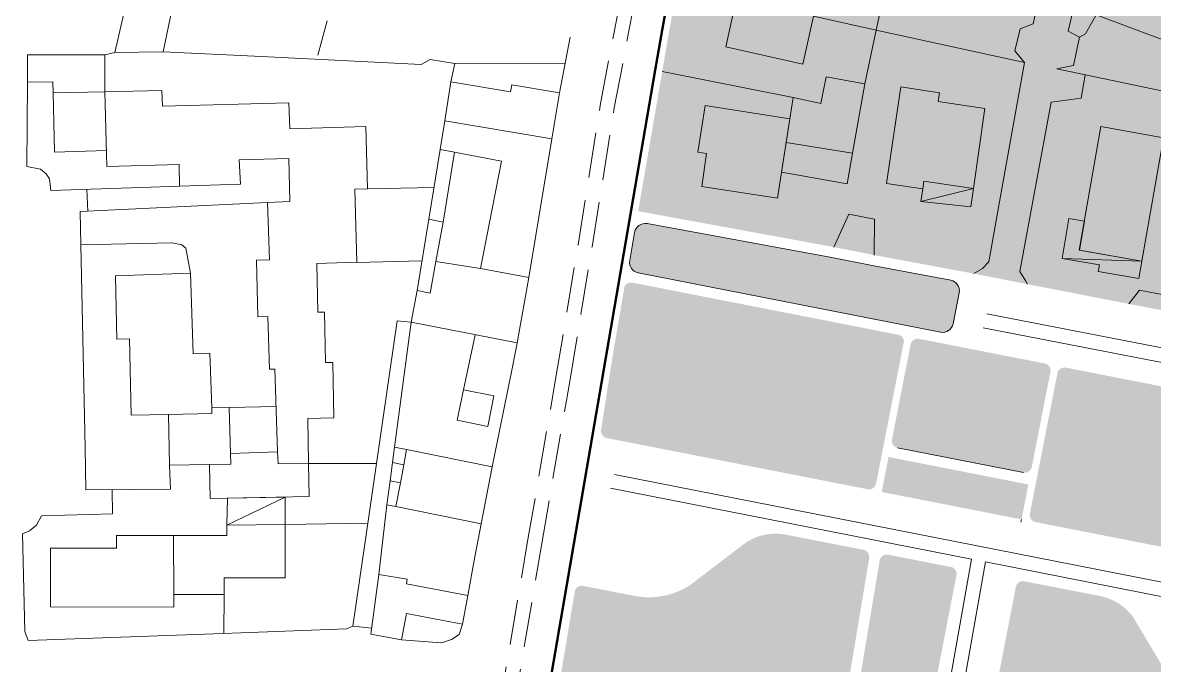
# Model space of a CAD drawing. Header units: millimetres. Extents: x 4297 to 8427, y -1478 to 1634.
# Drawn here: x 7010.9 to 7169.8, y 757.9 to 848.1 of the extents above; entities that cross this region are included whole.
import ezdxf

# ---------------------------------------------------------------- set-up
doc = ezdxf.new("R2010")
doc.units = ezdxf.units.MM
doc.header["$LTSCALE"] = 0.1
doc.linetypes.add('TRATTEGGIATA', pattern=[19.049999999999997, 12.7, -6.35])
for name, color, linetype, lineweight in [('1_CARTIGLIO', 7, 'Continuous', 9), ('4_ RETINO PARCHEGGIO', 4, 'Continuous', 9), ('4_AREA DI PROGETTO', 1, 'Continuous', 50), ('4_CONSERVARE', 255, 'Continuous', 30), ('4_PISTACICL', 30, 'Continuous', 20), ('4_RETINO VERDE PUBBLICO', 3, 'Continuous', 9), ('4_STRADE ESISTENTI', 251, 'Continuous', 20), ('4L - Strade', 10, 'Continuous', 20), ('_mu 2', 1, 'Continuous', 9)]:
    doc.layers.add(name, color=color, linetype=linetype, lineweight=lineweight)

msp = doc.modelspace()

# ---------------------------------------------------------------- hatches: boundary and pattern name
at = {"layer": '4_ RETINO PARCHEGGIO', "ltscale": 5, "transparency": 33554687}
h = msp.add_hatch(color=256, dxfattribs=at)
h.dxf.hatch_style = 1
h.paths.add_polyline_path([(7151.123672032499, 778.3512756757797), (7131.497551503987, 782.2003525781457), (7132.459820729579, 787.1068827102737), (7152.085941258089, 783.2578058079076)])
at = {"layer": '4_CONSERVARE', "ltscale": 5, "transparency": 33554585}
h = msp.add_hatch(color=251, dxfattribs=at)
h.dxf.hatch_style = 1
edge = h.paths.add_edge_path()
edge.add_line((7152.431075089092, 1002.701158506382), (7154.533075089444, 1002.166158506259))
edge.add_line((7154.533075089444, 1002.166158506259), (7156.533075089371, 1000.81515850562))
edge.add_line((7156.533075089371, 1000.81515850562), (7158.408075089533, 998.7871585065759))
edge.add_line((7158.408075089533, 998.7871585065759), (7159.994075089372, 992.7521585064052))
edge.add_line((7159.994075089372, 992.7521585064052), (7161.119075090738, 989.2601585021987))
edge.add_line((7161.119075090738, 989.2601585021987), (7162.955075089493, 984.3421585061402))
edge.add_line((7162.955075089493, 984.3421585061402), (7165.947075089346, 978.2361585064588))
edge.add_line((7165.947075089346, 978.2361585064588), (7168.119075089601, 973.5371585064364))
edge.add_line((7168.119075089601, 973.5371585064364), (7169.697075089346, 970.8071585059907))
edge.add_line((7169.697075089346, 970.8071585059907), (7178.213075089642, 956.7761585055642))
edge.add_line((7178.213075089642, 956.7761585055642), (7183.173075089605, 948.983158505967))
edge.add_line((7183.173075089605, 948.983158505967), (7186.994075089601, 944.3111585057146))
edge.add_line((7186.994075089601, 944.3111585057146), (7188.908075089706, 942.8071585059903))
edge.add_line((7188.908075089706, 942.8071585059903), (7197.103075089771, 935.002158506287))
edge.add_line((7197.103075089771, 935.002158506287), (7205.705075089495, 926.654158506056))
edge.add_line((7205.705075089495, 926.654158506056), (7205.228075089773, 924.9551585060341))
edge.add_line((7205.228075089773, 924.9551585060341), (7207.869075089601, 923.0761585063102))
edge.add_line((7207.869075089601, 923.0761585063102), (7219.283075089706, 915.0761585063088))
edge.add_line((7219.283075089706, 915.0761585063088), (7227.830075089495, 912.3111585057155))
edge.add_line((7227.830075089495, 912.3111585057155), (7248.658075089706, 900.7171585061393))
edge.add_line((7248.658075089706, 900.7171585061393), (7251.845075089622, 897.8421585061393))
edge.add_line((7251.845075089622, 897.8421585061393), (7275.85707508961, 884.6586585058641))
edge.add_line((7275.85707508961, 884.6586585058641), (7287.784601626087, 878.1099934176995))
edge.add_line((7287.784601626087, 878.1099934176995), (7312.244075089601, 865.0371585064355))
edge.add_line((7312.244075089601, 865.0371585064355), (7313.392075089413, 864.334158505758))
edge.add_line((7313.392075089413, 864.334158505758), (7322.548075089603, 860.100158505588))
edge.add_line((7322.548075089603, 860.100158505588), (7333.673075089601, 853.5721585065854))
edge.add_line((7333.673075089601, 853.5721585065854), (7335.658075089706, 852.0371585064364))
edge.add_line((7335.658075089706, 852.0371585064364), (7336.705075089495, 851.0101585057379))
edge.add_line((7336.705075089495, 851.0101585057379), (7337.595075089624, 849.5411585061612))
edge.add_line((7337.595075089624, 849.5411585061612), (7338.298075089605, 847.1781585062669))
edge.add_line((7338.298075089605, 847.1781585062669), (7338.306075089517, 837.4041585060573))
edge.add_line((7338.306075089517, 837.4041585060573), (7337.650075089558, 827.7361585064592))
edge.add_line((7337.650075089558, 827.7361585064592), (7337.173075089603, 819.018158506116))
edge.add_line((7337.173075089603, 819.018158506116), (7336.228075089773, 801.5611585057137))
edge.add_line((7336.228075089773, 801.5611585057137), (7336.181075089752, 800.8166585061496))
edge.add_line((7336.181075089752, 800.8166585061496), (7336.134075089732, 800.0721585065854))
edge.add_line((7336.134075089732, 800.0721585065854), (7334.899115434377, 779.673162707931))
edge.add_arc((7326.460785557873, 785.6281187537079), 10.32796749664823, 290.81555659941193, 324.78926024008115, ccw=False)
edge.add_line((7330.13094001381, 775.9742656948825), (7328.548075089603, 776.2791585060564))
edge.add_line((7328.548075089603, 776.2791585060564), (7316.869075089599, 778.5371585064378))
edge.add_line((7316.869075089599, 778.5371585064378), (7293.259075089728, 783.0961585058641))
edge.add_line((7293.259075089728, 783.0961585058641), (7283.978075089769, 785.3771585062865))
edge.add_line((7283.978075089769, 785.3771585062865), (7262.994075089599, 789.3651585061826))
edge.add_line((7262.994075089599, 789.3651585061826), (7256.923075089603, 790.5221585058422))
edge.add_line((7256.923075089603, 790.5221585058422), (7243.506117592214, 793.0932538298285))
edge.add_line((7243.506117592214, 793.0932538298285), (7233.744075089598, 794.928158506266))
edge.add_line((7233.744075089598, 794.928158506266), (7226.517075089409, 796.3031585062646))
edge.add_line((7226.517075089409, 796.3031585062646), (7221.771042799236, 797.1834178913866))
edge.add_line((7221.771042799236, 797.1834178913866), (7212.002075089512, 799.065158505439))
edge.add_line((7212.002075089512, 799.065158505439), (7211.103075089771, 799.9011585055647))
edge.add_line((7211.103075089771, 799.9011585055647), (7200.752075089512, 801.9041585060555))
edge.add_line((7200.752075089512, 801.9041585060555), (7184.392075089411, 805.0761585063093))
edge.add_line((7184.392075089411, 805.0761585063093), (7183.134075089732, 805.3611585064597))
edge.add_line((7183.134075089732, 805.3611585064597), (7177.166075089385, 806.475158505588))
edge.add_line((7177.166075089385, 806.475158505588), (7172.158075089706, 807.4441585060946))
edge.add_line((7172.158075089706, 807.4441585060946), (7166.173075089603, 808.6041585062441))
edge.add_line((7166.173075089603, 808.6041585062441), (7151.963075089642, 811.358158505967))
edge.add_line((7151.963075089642, 811.358158505967), (7144.439075089665, 812.8461585058627))
edge.add_line((7144.439075089665, 812.8461585058627), (7130.455075089495, 815.4471585065859))
edge.add_line((7130.455075089495, 815.4471585065859), (7124.791075089389, 816.5721585065845))
edge.add_line((7124.791075089389, 816.5721585065845), (7101.634075089728, 820.8191585060937))
edge.add_line((7101.634075089728, 820.8191585060937), (7097.314075089441, 821.6111585065811))
edge.add_line((7097.314075089441, 821.6111585065811), (7100.689075089665, 841.2211585058623))
edge.add_line((7100.689075089665, 841.2211585058623), (7101.658075089706, 846.8501585055884))
edge.add_line((7101.658075089706, 846.8501585055884), (7102.595075089404, 852.0331585059035))
edge.add_line((7102.595075089404, 852.0331585059035), (7105.072075089348, 866.1661585061603))
edge.add_line((7105.072075089348, 866.1661585061603), (7105.947075089126, 871.1901585055608))
edge.add_line((7105.947075089126, 871.1901585055608), (7107.048889197461, 876.8236932332287))
edge.add_line((7107.048889197461, 876.8236932332287), (7108.11107508945, 881.7441585059065))
edge.add_line((7108.11107508945, 881.7441585059065), (7111.361075089454, 896.7171585061402))
edge.add_line((7111.361075089454, 896.7171585061402), (7112.822075089122, 902.0451585060069))
edge.add_line((7112.822075089122, 902.0451585060069), (7114.002075070067, 906.6701584296598))
edge.add_line((7114.002075070067, 906.6701584296598), (7114.470075088778, 908.5291585037112))
edge.add_line((7114.470075088778, 908.5291585037112), (7115.862644425663, 912.3870059945575))
edge.add_line((7115.862644425663, 912.3870059945575), (7123.173075089605, 932.6391585063926))
edge.add_line((7123.173075089605, 932.6391585063926), (7126.478075089705, 938.8931585059712))
edge.add_line((7126.478075089705, 938.8931585059712), (7131.63407508973, 951.9321585059907))
edge.add_line((7131.63407508973, 951.9321585059907), (7133.408075089707, 958.2721585058404))
edge.add_line((7133.408075089707, 958.2721585058404), (7134.744075089599, 962.740158506184))
edge.add_line((7134.744075089599, 962.740158506184), (7138.905228796807, 973.2147037580049))
edge.add_line((7138.905228796807, 973.2147037580049), (7141.976030740784, 981.4315920359019))
edge.add_line((7141.976030740784, 981.4315920359019), (7143.666379110508, 990.5591722411679))
edge.add_line((7143.666379110508, 990.5591722411679), (7146.189075089414, 998.7211585059464))
edge.add_line((7146.189075089414, 998.7211585059464), (7146.463075089826, 999.5611585062727))
edge.add_line((7146.463075089826, 999.5611585062727), (7148.259075090035, 1001.561158506037))
edge.add_line((7148.259075090035, 1001.561158506037), (7150.392075089171, 1002.471158505949))
edge.add_line((7150.392075089171, 1002.471158505949), (7152.431075089092, 1002.701158506382))
at = {"layer": '4_RETINO VERDE PUBBLICO', "ltscale": 5, "transparency": 33554687}
h = msp.add_hatch(color=256, dxfattribs=at)
h.dxf.hatch_style = 1
edge = h.paths.add_edge_path()
edge.add_line((7096.120594125773, 814.6765920810203), (7096.802424515573, 818.6382791751204))
edge.add_arc((7098.280690789889, 818.3838605786724), 1.49999999999996, 79.60801521619169, 170.2347161919577, ccw=False)
edge.add_line((7098.551263114575, 819.8592556502094), (7124.50966084458, 815.0987517320395))
edge.add_line((7124.50966084458, 815.0987517320395), (7130.171805141093, 813.9741203172355))
edge.add_line((7130.171805141093, 813.9741203172355), (7141.186805626829, 811.9253491308067))
edge.add_arc((7140.9125124954, 810.4506412688722), 1.500000000000267, -11.088657862613786, 79.46348709998881, ccw=False)
edge.add_line((7142.38450862934, 810.1621497063119), (7141.531914371151, 805.8118822644099))
edge.add_arc((7140.059918237213, 806.1003738269701), 1.499999999998822, 258.9113421373575, 348.9113421373772, ccw=False)
edge.add_line((7139.771426674653, 804.6283776930314), (7097.310368837529, 812.9501773506336))
edge.add_arc((7097.576936743109, 814.4070645931777), 1.481073558528746, 169.5148217719956, 259.6312365573694, ccw=False)
h = msp.add_hatch(color=256, dxfattribs=at)
h.dxf.hatch_style = 1
h.paths.add_polyline_path([(7136.732102795749, 803.6955079160799, 0.4141759153686539), (7135.558469060677, 802.9066310038471), (7132.940955331666, 789.560147776993, 0.4142135619577608), (7133.729807513247, 788.3863879068405), (7151.393315988905, 784.9222186947114, 0.4142135627884158), (7152.567075860722, 785.71107087741), (7155.185034867261, 799.0598245370712, 0.4142512103797508), (7154.396056548937, 800.2336091367575)])
at = {"layer": '4_RETINO VERDE PUBBLICO'}
h = msp.add_hatch(color=256, dxfattribs=at)
h.dxf.hatch_style = 1
h.paths.add_polyline_path([(7099.229324884846, 610.4413883328876, -0.2082085298665943), (7093.980554688721, 626.4932381098553), (7091.460521323971, 612.2145598550197, -0.4142135623730764), (7089.722645956604, 610.9980939872286), (7084.204081756595, 611.5666360530482, 0.3995389739464241), (7083.11328569763, 610.7243267894784), (7081.967428307652, 603.294686785746, 0.428126960046668), (7082.850186657474, 602.1478478020359), (7100.138219944364, 600.3127297898656, -0.4284639220064919), (7101.46209610516, 598.5907830357356, 0.1900022545374702)])
edge = h.paths.add_edge_path()
edge.add_line((7143.505780146025, 642.3525683787099), (7147.316343358292, 661.9859650180953))
edge.add_arc((7146.083790838041, 661.9942462275951), 1.232580339616366, 359.6150499013746, 443.3235789071551)
edge.add_line((7146.227093103527, 663.2184679208823), (7130.711910056752, 666.259236369132))
edge.add_arc((7131.192729327629, 668.7125632590413), 2.499999999999864, 168.9113421386909, 258.9113421386899, ccw=False)
edge.add_line((7128.73940243772, 669.1933825299192), (7130.278024104524, 677.0440285776283))
edge.add_arc((7140.581997042144, 675.0245876399434), 10.50000000000065, 117.49007419144289, 168.9113421387035, ccw=False)
edge.add_line((7135.735250148115, 684.3390411690146), (7142.26577605775, 688.1976468932496))
edge.add_arc((7138.869676776349, 694.8846873201412), 7.500000000000949, 296.9243221183434, 348.9113421386982)
edge.add_line((7146.229657446079, 693.4422295075084), (7152.350573519506, 724.6735234746283))
edge.add_arc((7151.369242763542, 724.8658511829793), 0.9999999999996602, 348.911342138692, 439.0162614634485)
edge.add_line((7151.55977314966, 725.8475324815511), (7150.184365071026, 726.1144796391163))
edge.add_arc((7153.328116441947, 742.3122210655567), 16.49999999999968, 169.0211036309185, 259.0162614635226, ccw=False)
edge.add_line((7137.130109389377, 745.4546035255516), (7141.992596389922, 770.5192160386946))
edge.add_arc((7141.010898992798, 770.7096634605126), 0.9999999999992344, 349.0211036309017, 449.3754633954624)
edge.add_line((7141.021798996996, 771.709604053702), (7132.386793699883, 773.4013655206209))
edge.add_arc((7132.194529920653, 772.4200222375662), 1.000000000000254, 78.9150746676125, 170.5244570865996)
edge.add_line((7131.208173957298, 772.5846488257993), (7127.762327602208, 751.938949138829))
edge.add_arc((7126.282793657175, 752.185889021178), 1.499999999999746, 258.94549375496047, 350.524457086626, ccw=False)
edge.add_line((7125.995179541135, 750.7137211909857), (7108.880998300481, 754.0572802664711))
edge.add_arc((7108.689255556455, 753.0758350463427), 0.999999999999901, 78.94549375494553, 170.5244570866125)
edge.add_line((7107.7028995931, 753.2404616345756), (7106.220346732784, 744.3577843559135))
edge.add_arc((7107.20670269614, 744.1931577676813), 1.000000000000348, 170.5244570866596, 258.9727463278946)
edge.add_line((7107.015426795386, 743.2116214566914), (7112.482329185239, 742.1462643555293))
edge.add_arc((7112.195415334107, 740.6739598890451), 1.500000000000267, -9.475542913382526, 78.97274632787258, ccw=False)
edge.add_line((7113.67494927914, 740.4270200066959), (7111.341576008578, 726.4466741533571))
edge.add_line((7111.341576008578, 726.4466741533571), (7110.610692270835, 722.0701199859445))
edge.add_arc((7111.597039375214, 721.9054403281783), 0.9999999999995087, 170.5213743517283, 258.9113421387201)
edge.add_line((7111.404711666863, 720.9241095722147), (7127.959735646155, 717.6795462032566))
edge.add_arc((7127.478916375278, 715.2262193133473), 2.499999999999864, -11.088657861309116, 78.91134213868992, ccw=False)
edge.add_line((7129.932243265187, 714.7454000424694), (7128.393621598383, 706.8947539947603))
edge.add_arc((7118.089648660762, 708.9141949324454), 10.50000000000159, 297.49007419144124, 348.9113421387032, ccw=False)
edge.add_line((7122.936395554791, 699.5997414033735), (7116.405869645156, 695.7411356791387))
edge.add_arc((7119.801968926557, 689.0540952522476), 7.500000000000854, 116.9243221183515, 168.9113421386197)
edge.add_line((7112.44198825683, 690.4965530648906), (7110.686033158411, 680.5477670956342))
edge.add_line((7110.686033158411, 680.5477670956342), (7107.807425555833, 663.7494902106886))
edge.add_line((7107.807425555833, 663.7494902106886), (7103.992137759801, 642.1033888097774))
edge.add_line((7103.992137759801, 642.1033888097774), (7101.407219665107, 628.302077767767))
edge.add_arc((7115.043172585612, 624.4964032096534), 14.15706081404232, 164.4060494301856, 223.5327388167462)
edge.add_arc((7085.315904242213, 601.6843215670845), 23.43987507008529, -10.644065760020396, 33.863673016230905, ccw=False)
edge.add_line((7108.352463043576, 597.3548063641362), (7104.876246775229, 577.3619113276104))
edge.add_arc((7105.922837948822, 577.2035367838605), 1.058506296982793, 171.3950488221234, 267.3251585803963)
edge.add_line((7105.873439753116, 576.1461837685375), (7116.724874404436, 575.0229695593503))
edge.add_arc((7116.714576749463, 576.1547217250769), 1.131799013219625, 270.5213119137791, 352.7296289951131)
edge.add_line((7117.837276119057, 576.0114906815182), (7121.446795767272, 596.7559224675538))
edge.add_arc((7122.924591839969, 596.4987867689016), 1.499999999999954, 84.09045276542071, 170.1293879365361, ccw=False)
edge.add_line((7123.079029265015, 597.9908152812778), (7143.020378204566, 595.9267189475682))
edge.add_line((7143.020378204566, 595.9267189475682), (7162.96172714411, 593.8626226138579))
edge.add_arc((7162.807289719068, 592.3705941014811), 1.499999999999699, -9.870612063485282, 84.09045276556111, ccw=False)
edge.add_line((7164.285085791765, 592.1134584028283), (7160.262036018134, 569.1155266588456))
edge.add_line((7160.262036018134, 569.1155266588456), (7162.240687386126, 569.0234325343782))
edge.add_line((7162.240687386126, 569.0234325343782), (7163.232065250681, 569.01363429308))
edge.add_line((7163.232065250681, 569.01363429308), (7164.222861168837, 569.0491088626624))
edge.add_line((7164.222861168837, 569.0491088626624), (7164.888136582801, 569.1033264423352))
edge.add_line((7164.888136582801, 569.1033264423352), (7165.550602880895, 569.1871226047739))
edge.add_line((7165.550602880895, 569.1871226047739), (7166.339161079083, 569.3415854108024))
edge.add_line((7166.339161079083, 569.3415854108024), (7166.987413849065, 569.5125436422263))
edge.add_line((7166.987413849065, 569.5125436422263), (7167.623351905835, 569.7264650035348))
edge.add_line((7167.623351905835, 569.7264650035348), (7168.119937908885, 569.9299792190776))
edge.add_line((7168.119937908885, 569.9299792190776), (7168.606416572377, 570.1565327193138))
edge.add_line((7168.606416572377, 570.1565327193138), (7169.419313201468, 570.5895812586299))
edge.add_line((7169.419313201468, 570.5895812586299), (7170.206701708824, 571.0648864418989))
edge.add_line((7170.206701708824, 571.0648864418989), (7170.974942715298, 571.5700724510746))
edge.add_line((7170.974942715298, 571.5700724510746), (7171.730493451809, 572.0939573720583))
edge.add_line((7171.730493451809, 572.0939573720583), (7173.879595008751, 573.4267422228688))
edge.add_line((7173.879595008751, 573.4267422228688), (7176.028696565695, 574.7595270736795))
edge.add_line((7176.028696565695, 574.7595270736795), (7179.29293972512, 591.3756329516208))
edge.add_line((7179.29293972512, 591.3756329516208), (7182.158951880123, 605.9991414350567))
edge.add_arc((7180.686955746177, 606.2876329975827), 1.500000000000274, 348.91134213872, 444.1131651915741)
edge.add_line((7180.840801709129, 607.7797226127481), (7167.117989019386, 609.1946505843717))
edge.add_line((7167.117989019386, 609.1946505843717), (7139.640732625044, 614.5802121042647))
edge.add_arc((7139.929244133226, 616.0522043289876), 1.49999999999955, 169.0162614634175, 258.91056577562847, ccw=False)
edge.add_line((7138.456722185369, 616.3379999081648), (7143.505780146025, 642.3525683787099))
at = {"layer": '_mu 2', "ltscale": 5, "transparency": 33554687}
h = msp.add_hatch(color=256, dxfattribs=at)
h.dxf.hatch_style = 1
edge = h.paths.add_edge_path()
edge.add_arc((7186.236053298828, 749.1678452830189), 0.9999999999991693, 349.0211036309209, 439.0162614634497)
edge.add_line((7186.426583684945, 750.1495265815907), (7178.572842927207, 751.6738260270619))
edge.add_arc((7180.568766191765, 761.9709962894425), 10.48882381825814, 207.3574517176046, 259.0302635429954, ccw=False)
edge.add_line((7171.253045068763, 757.150958421446), (7167.606563587058, 763.2824885888538))
edge.add_line((7167.606563587058, 763.2824885888538), (7166.768264465445, 764.6934388962184))
edge.add_arc((7160.646001499855, 760.0737550776058), 7.669653343130319, 37.03715589848438, 78.7257590030228)
edge.add_line((7162.145459073042, 767.5954044572296), (7151.507049025678, 769.6738055218735))
edge.add_arc((7151.315306281651, 768.692360301745), 1.000000000000012, 78.9454937549468, 169.0211036309408)
edge.add_line((7150.333608884524, 768.8828077235627), (7146.524304290068, 749.2470238965071))
edge.add_arc((7147.506001687198, 749.0565764746912), 1.000000000003309, 169.0211036310665, 258.9454937548783)
edge.add_line((7147.314258943169, 748.0751312545596), (7165.963029518841, 744.4317629141093))
edge.add_line((7165.963029518841, 744.4317629141093), (7163.583676632629, 732.1724782997773))
edge.add_line((7163.583676632629, 732.1724782997773), (7175.364224602395, 729.886041391359))
edge.add_arc((7176.888467691336, 737.7394917799348), 8.000000000000467, 259.0162614634511, 349.02110363093)
edge.add_line((7184.74204686834, 736.2159124053933), (7187.217750695952, 748.9773978612012))
edge = h.paths.add_edge_path()
edge.add_arc((7153.279936498113, 778.9556900911789), 1.000123975922333, 167.6005222520297, 258.9111051385539, ccw=False)
edge.add_line((7152.303141178414, 779.1704431368587), (7154.241685112263, 789.054595306625))
edge.add_line((7154.241685112263, 789.054595306625), (7156.151812718242, 798.7938597053677))
edge.add_arc((7157.14474799933, 798.6759705111838), 0.9999091631422976, 78.90893716193028, 173.2290844882787, ccw=False)
edge.add_line((7157.337099424451, 799.6572040531041), (7176.032918727443, 795.9929800869214))
edge.add_line((7176.032918727443, 795.9929800869214), (7194.812304730079, 792.3125646522972))
edge.add_arc((7194.583438332457, 791.4586214520924), 0.8840807752327607, -15.489142637467523, 74.99668177679177, ccw=False)
edge.add_line((7195.435410245826, 791.222522583044), (7191.578359237938, 771.4449049421281))
edge.add_arc((7190.591720986708, 771.6406216155593), 1.005862841071901, 263.5204629151202, 348.7800497383369, ccw=False)
edge.add_line((7190.478211017632, 770.6411840027141), (7181.857071671729, 772.3321038738299))
edge.add_line((7181.857071671729, 772.3321038738299), (7177.931908318313, 773.1019690739399))
edge.add_line((7177.931908318313, 773.1019690739399), (7171.782913567718, 774.3078011192327))
edge.add_line((7171.782913567718, 774.3078011192327), (7164.065329396264, 775.8214223127865))
edge.add_line((7164.065329396264, 775.8214223127865), (7153.087580886047, 777.9742384694871))
edge = h.paths.add_edge_path()
edge.add_arc((7093.08548530632, 790.7527812932162), 0.9999999999986606, 171.098629599846, 258.9039774500955, ccw=False)
edge.add_line((7092.097529141197, 790.9075153094901), (7093.666702947487, 800.9264818849251))
edge.add_line((7093.666702947487, 800.9264818849251), (7095.412881150954, 811.1122113640737))
edge.add_arc((7096.275015555617, 810.6055317125451), 1.000000000488585, 78.91120893823819, 149.5570850341711, ccw=False)
edge.add_line((7096.467345545446, 811.5868620218645), (7115.204947210969, 807.9145426057413))
edge.add_line((7115.204947210969, 807.9145426057413), (7133.942548876494, 804.2422231896179))
edge.add_arc((7133.687046106135, 803.3548666547556), 0.9234085150266034, -16.063066888693413, 73.93693317862159, ccw=False)
edge.add_line((7134.574402640697, 803.0993638833547), (7130.708558594612, 783.374324300071))
edge.add_arc((7129.721966801921, 783.5702807370943), 1.005863952340329, 263.52048762792646, 348.76613849117734, ccw=False)
edge.add_line((7129.608457138517, 782.5708419711206), (7120.950535364044, 784.2689707059768))
edge.add_line((7120.950535364044, 784.2689707059768), (7117.025372010628, 785.0388359060869))
edge.add_line((7117.025372010628, 785.0388359060869), (7110.876377260033, 786.2446679513797))
edge.add_line((7110.876377260033, 786.2446679513797), (7103.158793088579, 787.7582891449334))
edge.add_line((7103.158793088579, 787.7582891449334), (7092.893031461203, 789.7714752667918))
edge = h.paths.add_edge_path()
edge.add_line((7089.580860057852, 769.0230073151166), (7096.820674139786, 767.6121558322743))
edge.add_arc((7098.82907109772, 777.9182870976613), 10.50000000000114, 258.9727463278313, 310.6414171922643)
edge.add_line((7105.667961536033, 769.9508798925058), (7110.393291642574, 773.5508566473462))
edge.add_line((7110.393291642574, 773.5508566473462), (7112.403187893994, 775.082089306571))
edge.add_arc((7116.583289362118, 768.8549911287531), 7.499999999999746, 78.97274632783478, 123.8725134539518, ccw=False)
edge.add_line((7118.017858617784, 776.2165134611714), (7128.951189920923, 774.0804929557968))
edge.add_arc((7128.759447176896, 773.0990477356685), 0.9999999999997894, -7.8944018832501115, 78.94549375494432, ccw=False)
edge.add_line((7129.749970064504, 772.9616999685782), (7126.45202072426, 753.1998086350887))
edge.add_arc((7125.465664760905, 753.3644352233209), 0.9999999999994506, 258.9454937549867, 350.524457086651, ccw=False)
edge.add_line((7125.27392201688, 752.3829900031934), (7106.956907206806, 755.9615439662973))
edge.add_line((7106.956907206806, 755.9615439662973), (7104.865064059358, 745.2543358852649))
edge.add_line((7104.865064059358, 745.2543358852649), (7104.756421330508, 744.6982424201746))
edge.add_arc((7103.770065367155, 744.862869008426), 0.9999999999999223, 258.97274632783217, 350.5244570855395, ccw=False)
edge.add_line((7103.5787894664, 743.8813326974371), (7085.9028925142, 747.3259053264202))
edge.add_arc((7086.094168418482, 748.3074416428158), 1.000000005981087, 170.6302988316313, 258.9727461887851, ccw=False)
edge.add_line((7085.107510019807, 748.4702458696812), (7088.4054931029, 768.2191358488514))
edge.add_arc((7089.389584157098, 768.0414710041251), 1.000000000002024, 78.97274632796308, 169.7662269385519, ccw=False)

# ---------------------------------------------------------------- linework, layer by layer
at = {"layer": '1_CARTIGLIO'}
for p, q in [((7152.74407508965, 847.9041585060795), (7156.666075089437, 865.2361585064823)), ((7159.267075089461, 853.8421585061624), (7157.689075089714, 846.8501585056115)), ((7160.103075089821, 846.5021585063109), (7161.595075089675, 849.1781585062881)), ((7053.634075089558, 848.3261585064552), (7052.338075089465, 843.4831585061115)), ((7129.119075089649, 839.4861585064828), (7130.713075089689, 847.0021585063105)), ((7151.533075089756, 842.459158505781), (7130.713075089689, 847.0021585063105)), ((7150.931075089569, 847.2091585057824), (7152.74407508965, 847.9041585060795)), ((7157.689075089714, 846.8501585056115), (7159.24407508965, 846.0531585062881)), ((7086.283075089533, 838.2091585059043), (7087.744075089426, 846.0181585062628)), ((7159.24407508965, 846.0531585062881), (7160.103075089821, 846.5021585063109)), ((7023.84507508945, 843.8651585063294), (7022.423075089426, 843.5411585063061, 209.108)), ((7044.455075089319, 843.3111585058582), (7030.627075089341, 843.9901585063294)), ((7151.533075089756, 842.459158505781), (7150.189075089715, 844.0961585058858)), ((7022.423075089426, 843.5411585063061, 209.108), (7011.59507508945, 843.5451585060318, 209.108)), ((7022.423075089426, 838.3691585060542), (7022.423075089426, 843.5411585063061, 209.111)), ((7066.853075089595, 842.2091585059034), (7044.455075089319, 843.3111585058582)), ((7068.127075089341, 842.9161585063066), (7066.853075089595, 842.2091585059034)), ((7071.572075089175, 842.3261585064547), (7068.127075089341, 842.9161585063066)), ((7071.03307508953, 839.7601585058819), (7071.572075089175, 842.3261585064547)), ((7087.056075089344, 842.3581585061129), (7071.572075089175, 842.3261585064547)), ((7147.955075089543, 822.3971585058648), (7151.533075089756, 842.459158505781)), ((7156.072075089396, 841.6001585056106), (7158.439075089716, 842.0451585059081)), ((7119.080075089543, 837.5491585065643), (7100.689075089715, 841.2211585058853)), ((7177.502075089566, 837.0691585061163), (7156.072075089396, 841.6001585056106)), ((7011.572075089172, 839.7361585066046), (7011.494075089427, 827.8851585058815)), ((7011.572075089172, 839.7361585066046, 209.6078), (7015.158075089532, 839.7441585060533, 209.6078)), ((7015.158075089532, 839.7441585060533, 209.6012), (7015.181075089344, 838.2051585061786, 209.6012)), ((7159.49407508965, 837.4861585064818), (7155.298075089654, 836.9161585061843)), ((7155.298075089654, 836.9161585061843), (7150.900075089608, 813.12715850631)), ((7070.150075089383, 834.2991585066866), (7069.494075089425, 830.276158505711)), ((7081.955075089319, 812.3071585061352), (7085.205075089316, 831.7721585059871)), ((7011.494075089427, 827.8851585058815), (7013.392075089239, 827.483158506112)), ((7013.392075089239, 827.483158506112), (7014.213075089463, 826.8581585061124)), ((7014.213075089463, 826.8581585061124), (7014.658075089533, 826.1271585064319)), ((7014.658075089533, 826.1271585064319), (7014.869075089427, 824.5181585062624)), ((7014.869075089427, 824.5181585062624), (7027.556075089346, 824.9471585067308)), ((7027.556075089346, 824.9471585067308), (7032.900075089383, 825.1271585064328)), ((7059.291075089213, 824.7251585057338), (7068.666075089213, 824.9471585067308)), ((7045.29807508943, 822.8111585058596, 209.0947), (7018.963075089464, 821.5531585064095, 209.0947)), ((7146.548075089653, 814.4831585059901), (7147.955075089543, 822.3971585058648)), ((7067.90807508953, 820.4671585062838), (7066.283075089534, 810.4711585060072)), ((7124.791075089438, 816.5721585066076), (7126.892075089463, 821.2011585063319)), ((7130.470075089675, 820.4941585059314), (7130.455075089545, 815.447158506609)), ((7019.064075089493, 816.8731585057767, 209.0878), (7031.908075089534, 817.1661585063075, 209.0878)), ((7019.064075089493, 816.8731585057767), (7019.658075089528, 788.3811585061576)), ((7031.908075089534, 817.1661585063075, 209.0778), (7033.252075089341, 816.8651585063285, 209.0778)), ((7033.252075089341, 816.8651585063285, 209.0778), (7033.814075089491, 816.4281585064114, 209.0778)), ((7033.814075089491, 816.4281585064114, 209.0811), (7034.455075089322, 812.8971585059871, 209.0811)), ((7057.806075089342, 814.4281585064105), (7066.963075089466, 814.6471585059853)), ((7144.439075089715, 812.8461585058858), (7145.658075089757, 813.5841585057815)), ((7145.658075089757, 813.5841585057815), (7146.548075089653, 814.4831585059901)), ((7150.900075089608, 813.12715850631), (7151.71307508969, 811.7791585060813)), ((7151.71307508969, 811.7791585060813), (7151.963075089692, 811.3581585059901)), ((7166.173075089653, 808.6041585062671), (7167.673075089654, 810.510158505761)), ((7059.119075089426, 776.2091585059038), (7063.447075089169, 805.8971585059849)), ((7065.423075089431, 806.0221585059849), (7063.111075089278, 788.4861585066033)), ((7063.447075089169, 805.8971585059849), (7063.494075089425, 806.205158506179)), ((7063.494075089425, 806.205158506179), (7065.423075089431, 806.0221585059849)), ((7074.423075089429, 804.2761585057092), (7072.775075089384, 796.5291585062032)), ((7080.09507508945, 801.916158506307), (7080.330075089318, 803.1081585061115)), ((7076.822075089171, 785.7361585066055), (7079.572075089173, 799.2951585060296)), ((7039.877075089338, 794.0491585066866, 209.081), (7046.478075089594, 794.1781585064118, 209.081)), ((7031.673075089428, 782.5961585060095), (7031.525075089387, 785.9551585061809)), ((7060.572075089174, 786.1861585058587, 209.6272), (7051.04807508943, 786.174158506688, 209.6272)), ((7062.830075089316, 786.346158506009), (7062.494075089426, 783.7681585062624)), ((7019.783075089531, 782.4791585063876), (7031.673075089428, 782.5961585060095)), ((7062.048075089426, 780.3971585059853), (7060.90807508953, 770.5961585060095)), ((7013.556075089342, 778.8461585060077), (7012.853075089599, 777.5571585061352)), ((7023.533075089534, 779.1271585064319), (7013.556075089342, 778.8461585060077)), ((7012.853075089599, 777.5571585061352), (7011.861075089279, 776.7331585061129)), ((7047.759075089554, 777.6191585060528), (7059.353075089597, 777.8151585055834)), ((7011.861075089279, 776.7331585061129), (7010.900075089386, 776.3071585061339)), ((7010.900075089386, 776.3071585061339), (7011.20507508932, 762.6081585061143)), ((7057.244075089425, 763.3811585061576), (7059.119075089426, 776.2091585059038)), ((7073.392075089236, 767.6901585055843), (7074.39207508924, 773.0761585064556)), ((7039.181075089345, 767.8221585067317), (7039.134075089554, 762.3501585057338)), ((7011.20507508932, 762.6081585061143), (7011.673075089429, 761.3421585062833)), ((7040.30607508934, 762.3931585062619), (7056.353075089593, 762.9831585061138)), ((7056.353075089593, 762.9831585061138), (7057.244075089425, 763.3811585061576)), ((7072.16607508921, 762.2011585064565), (7072.642075089236, 763.6621585065823)), ((7011.673075089429, 761.3421585062833), (7040.30607508934, 762.3931585062619)), ((7064.080075089321, 761.4321585061361), (7069.681075089346, 761.0261585057115)), ((7069.681075089346, 761.0261585057115), (7071.119075089427, 761.5181585062628)), ((7071.119075089427, 761.5181585062628), (7072.16607508921, 762.2011585064565))]:
    msp.add_line(p, q, dxfattribs=at)
for points in [[(7131.96307508969, 852.9121585064613), (7130.713075089689, 846.9981585056557), (7121.947075089396, 848.9711585058867), (7122.705075089543, 852.7761585055882), (7121.666075089438, 853.0021585063109), (7123.197075089395, 860.0101585057582), (7125.900075089608, 873.135158505761), (7132.916075089436, 871.7641585064139), (7132.447075089398, 869.0411585061838), (7135.244075089649, 868.4241585065647), (7131.96307508969, 852.9121585064613)], [(7165.205075089544, 858.8191585061168), (7161.595075089675, 849.1781585062881), (7171.986075089502, 845.2831585058047), (7173.40007508961, 849.0571585060134), (7174.447075089397, 848.6621585064595), (7176.650075089608, 854.5611585057368), (7165.205075089544, 858.8191585061168)], [(7109.603075089821, 844.6701585059086), (7110.744075089649, 849.7911585061838), (7112.11907508965, 849.490158506208), (7113.306075089567, 854.8611585064832), (7121.666075089438, 853.0021585063109), (7122.705075089543, 852.7761585055882), (7121.947075089396, 848.9711585058867), (7120.439075089714, 842.2521585063123), (7109.603075089821, 844.6701585059086)], [(7023.84507508945, 843.8651585063294), (7026.29107508921, 854.4591585059034), (7032.416075089212, 852.6001585057343), (7030.627075089341, 843.9901585063294), (7023.84507508945, 843.8651585063294)], [(7150.931075089569, 847.2091585057824), (7150.189075089715, 844.0961585058858)], [(7159.24407508965, 846.0531585062881), (7158.439075089716, 842.0451585059081)], [(7011.572075089172, 839.7361585066046), (7011.59507508945, 843.5451585060318)], [(7129.119075089649, 839.4901585062057), (7123.720075089675, 840.4711585058858), (7122.947075089396, 836.7401585062053), (7119.080075089543, 837.5491585065643), (7118.611075089502, 834.5801585060567), (7118.088075089692, 831.2481585056557), (7127.400075089609, 829.7601585057605), (7129.119075089649, 839.4901585062057)], [(7160.072075089396, 840.7561585060362), (7159.49407508965, 837.4861585064818)], [(7070.150075089383, 834.2991585066866), (7071.03307508953, 839.7601585058819), (7079.392075089236, 838.3581585061133), (7079.556075089345, 839.3421585062838), (7086.283075089533, 838.2091585059043), (7085.205075089316, 831.7721585059871), (7070.150075089383, 834.2991585066866)], [(7132.158075089756, 825.4981585056553), (7137.252075089565, 824.7641585064143), (7137.392075089461, 825.807158506012), (7144.369075089649, 824.7991585065647), (7145.994075089648, 836.0331585058047), (7139.447075089398, 836.9831585059896), (7139.627075089563, 838.2291585062658), (7134.181075089567, 839.0451585059081), (7132.158075089756, 825.4981585056553)], [(7045.322075089171, 806.8221585067304), (7043.93107508934, 806.7791585062023), (7043.71307508947, 814.733158506112), (7045.53307508953, 814.7791585062037), (7045.29807508943, 822.8111585058596), (7048.42307508943, 822.9591585059038), (7048.252075089339, 829.0221585059867), (7041.283075089534, 828.8301585061786), (7041.470075089448, 825.4201585060314), (7032.900075089383, 825.1311585061585), (7032.869075089427, 828.1431585062619), (7022.728075089599, 827.8691585060524), (7022.681075089342, 829.6511585057115), (7022.423075089426, 838.3691585060542), (7030.463075089465, 838.5611585058596), (7030.517075089238, 836.3611585066051), (7048.291075089212, 836.8111585058582), (7048.392075089236, 833.17015850603), (7059.05607508934, 833.471158506009), (7059.291075089213, 824.7251585057338), (7057.54807508943, 824.6821585061352), (7057.806075089342, 814.4321585061361), (7052.189075089489, 814.2791585062014), (7052.361075089282, 807.4201585060305), (7053.259075089555, 807.4401585055848), (7053.423075089431, 800.3501585057334), (7054.431075089342, 800.3691585060519), (7054.588075089468, 792.5921585062833), (7050.923075089428, 792.5101585058824), (7051.04807508943, 786.174158506688), (7046.767075089239, 786.1621585065818), (7046.681075089344, 787.830158506179), (7046.306075089346, 799.4511585064542), (7045.53307508953, 799.4321585061352), (7045.322075089171, 806.8221585067304)], [(7106.267075089461, 825.0611585057381), (7106.88407508978, 829.7211585058872), (7105.705075089545, 829.9081585058047), (7106.728075089821, 836.4441585061168), (7118.611075089502, 834.5841585057824), (7116.853075089821, 823.4121585064595), (7106.267075089461, 825.0611585057381)], [(7162.267075089461, 833.4791585062671), (7171.080075089545, 831.9241585065638), (7168.025075089609, 814.6081585059901), (7159.236075089502, 816.15415850608), (7162.267075089461, 833.4791585062671)], [(7126.642075089463, 825.4591585057824), (7127.400075089609, 829.7601585057605), (7118.088075089692, 831.2481585056557), (7117.431075089569, 827.0921585061615), (7126.642075089463, 825.4591585057824)], [(7069.494075089425, 830.2721585059853), (7071.517075089234, 829.8931585062628), (7069.939075089489, 820.0801585061809), (7067.90807508953, 820.4711585060095), (7069.494075089425, 830.2721585059853)], [(7069.939075089489, 820.0801585061809), (7068.923075089428, 814.541158506307), (7075.189075089491, 813.5531585064114), (7078.111075089275, 828.6191585060519), (7071.517075089234, 829.8931585062628), (7069.939075089489, 820.0801585061809)], [(7019.931075089345, 824.6861585058609), (7020.064075089493, 821.604158506389)], [(7137.009075089781, 822.9751585056106), (7144.033075089756, 822.2091585057824), (7144.369075089649, 824.8031585062872), (7137.392075089461, 825.807158506012), (7137.252075089565, 824.76815850614), (7137.009075089781, 822.9751585056106)], [(7144.369075089649, 824.8031585062872), (7137.009075089781, 822.9751585056106)], [(7144.369075089649, 824.8031585062872), (7137.009075089781, 822.9751585056106)], [(7019.064075089493, 816.8691585060542), (7018.963075089464, 821.5531585064095)], [(7126.892075089463, 821.2011585063319), (7130.470075089675, 820.4941585059314)], [(7159.947075089396, 820.2251585056101), (7157.767075089459, 820.584158505781), (7156.830075089543, 814.9791585062671), (7162.072075089397, 814.1001585056101), (7161.908075089757, 813.1431585061391), (7167.603075089819, 812.14315850614), (7168.033075089757, 814.6151585062053), (7159.236075089502, 816.1471585058648), (7159.947075089396, 820.2251585056101)], [(7159.947075089396, 820.2211585058876), (7157.767075089459, 820.5801585060581), (7156.830075089543, 814.9831585059896), (7162.072075089397, 814.1001585056101), (7161.908075089757, 813.1431585061391), (7167.603075089819, 812.14315850614), (7168.033075089757, 814.6111585064828), (7159.24407508965, 816.1511585055873), (7159.947075089396, 820.2211585058876)], [(7065.423075089431, 806.0221585059849), (7066.283075089534, 810.4711585060072), (7068.111075089279, 810.1111585066033), (7068.923075089428, 814.541158506307), (7075.189075089491, 813.5531585064114), (7081.947075089174, 812.3111585058605), (7080.330075089318, 803.1111585066042), (7065.423075089431, 806.0221585059849)], [(7168.033075089757, 814.6151585062053), (7156.830075089543, 814.9791585062671)], [(7025.908075089528, 803.690158505583), (7024.103075089595, 803.6511585057096), (7023.923075089429, 812.5291585062027), (7034.447075089172, 812.9011585057096), (7034.853075089596, 801.5921585062838), (7037.173075089429, 801.67015850603), (7037.447075089169, 793.9981585057776), (7037.470075089452, 793.2131585056281), (7031.37707508934, 793.0841585059052), (7026.127075089339, 792.9711585060086), (7025.908075089528, 803.690158505583)], [(7171.580075089544, 809.7521585063105), (7167.673075089654, 810.510158505761)], [(7079.572075089173, 799.2911585063066), (7080.09507508945, 801.916158506307)], [(7072.775075089384, 796.5291585062032), (7071.923075089426, 792.2561585061571), (7076.189075089489, 791.4011585057096), (7077.041075089214, 795.6741585066875), (7072.775075089384, 796.5291585062032)], [(7040.08007508932, 787.6191585060524), (7040.119075089426, 786.0921585062838), (7037.150075089385, 786.0611585058591), (7031.533075089532, 785.9511585064552), (7031.37707508934, 793.0841585059052), (7037.470075089452, 793.2131585056281), (7037.447075089169, 793.9981585057776), (7039.877075089338, 794.0491585066866), (7040.08007508932, 787.6191585060524)], [(7019.783075089531, 782.4831585061129), (7019.658075089528, 788.3811585061576)], [(7064.400075089383, 786.0221585059858), (7062.830075089316, 786.3421585062833), (7063.119075089427, 788.490158506329), (7064.798075089429, 788.1511585057096), (7064.400075089383, 786.0221585059858)], [(7064.400075089383, 786.0221585059858), (7062.830075089316, 786.3421585062833), (7063.119075089427, 788.490158506329), (7064.798075089429, 788.1511585057096), (7064.400075089383, 786.0221585059858)], [(7076.822075089171, 785.7401585063285), (7075.259075089552, 777.7521585064333), (7063.298075089431, 780.151158505711), (7063.931075089345, 783.5021585064337), (7064.400075089383, 786.0221585059858), (7064.798075089429, 788.1511585057096), (7076.822075089171, 785.7401585063285)], [(7046.681075089344, 787.830158506179), (7046.767075089239, 786.1621585065818), (7051.04807508943, 786.174158506688), (7051.127075089339, 781.5531585064118), (7037.244075089426, 781.2791585062027), (7037.150075089385, 786.0611585058591), (7040.119075089426, 786.0921585062838), (7040.08007508932, 787.6191585060524), (7046.681075089344, 787.830158506179)], [(7062.494075089426, 783.7721585059853), (7063.931075089345, 783.5021585064337), (7063.298075089431, 780.151158505711), (7062.048075089426, 780.401158505711), (7062.494075089426, 783.7721585059853)], [(7023.478075089598, 782.5181585062605), (7023.533075089534, 779.1231585057772)], [(7039.588075089465, 777.5221585059853), (7047.759075089554, 777.6191585060528), (7047.759075089554, 781.4901585063294), (7039.658075089533, 781.330158506179), (7039.588075089465, 777.5221585059853)], [(7047.759075089554, 781.4861585066037), (7039.588075089465, 777.5261585057106)], [(7039.588075089465, 777.5261585057106), (7047.759075089554, 777.6191585060528), (7047.759075089554, 781.4861585066037), (7039.658075089533, 781.3261585064565), (7039.588075089465, 777.5261585057106)], [(7039.181075089345, 770.1511585057115), (7039.181075089345, 767.8221585067317), (7032.103075089599, 767.8221585067317), (7032.088075089467, 776.0721585067299), (7039.588075089465, 776.0721585067299), (7039.588075089465, 777.5221585059853), (7047.759075089554, 777.6191585060528), (7047.759075089554, 770.1511585057115), (7039.181075089345, 770.1511585057115)], [(7074.39207508924, 773.0761585064556), (7075.259075089552, 777.7481585057785)], [(7024.072075089172, 774.30315850641), (7024.072075089172, 776.0721585067299), (7032.088075089467, 776.0721585067299), (7032.103075089599, 767.8221585067317), (7032.103075089599, 766.0531585064118), (7014.798075089429, 766.06115850586), (7014.798075089429, 774.30315850641), (7024.072075089172, 774.30315850641)], [(7059.798075089428, 762.2441585060524), (7064.080075089321, 761.4321585061361), (7064.78307508953, 765.1351585058819), (7072.642075089236, 763.6621585065823), (7073.392075089236, 767.6941585062391), (7064.775075089385, 769.2911585063057), (7064.900075089388, 769.9751585057325), (7060.90807508953, 770.5961585060095), (7059.798075089428, 762.2441585060524)], [(7059.916075089215, 763.1081585061138), (7057.244075089425, 763.3811585061576)]]:
    msp.add_lwpolyline(points, dxfattribs=at)
at = {"layer": '1_CARTIGLIO', "elevation": 209.111}
msp.add_lwpolyline([(7022.423068964179, 838.3693654823951), (7015.181075089344, 838.2051585061786), (7015.369097251652, 829.9104003031025), (7022.667706412617, 830.1028954194026)], dxfattribs=at)
at = {"layer": '4_AREA DI PROGETTO', "ltscale": 5}
for points in [[(7096.324996456098, 821.760040758943), (7099.703564240121, 841.3907709034938), (7100.673281206559, 847.0239358235341), (7101.610550545, 852.2084256666529)], [(7096.324491725513, 821.7601327450179), (7047.772947003396, 539.1601914981194), (7114.28307508826, 531.8771585076611), (7144.072075087902, 528.3421585075139), (7163.798075088161, 526.1971585079586), (7193.619075088153, 522.9631585068582), (7223.447075087901, 519.7251585069616), (7240.431075088073, 517.7641585077658), (7266.677575088081, 514.6761585073116), (7278.713075088196, 513.2601585071093), (7292.088075088199, 511.3031585076392), (7303.080797761381, 510.9738259168254), (7303.798575088126, 523.3166585075246), (7304.252075088069, 528.3931585074902), (7307.89257508805, 543.4026585071856), (7309.213075088198, 547.5331585071567), (7314.627075088069, 564.5061585073854), (7319.00308854238, 574.5377649979753), (7625.324151766005, 574.537764996685), (7628.813031780464, 580.1929556697235), (7630.912459192999, 585.7190155454175), (7631.404017357704, 589.0237263086372), (7631.462575088114, 591.0606585074711), (7631.476869208837, 593.0232885041531)]]:
    msp.add_lwpolyline(points, dxfattribs=at)
at = {"layer": '4_PISTACICL', "linetype": 'TRATTEGGIATA', "ltscale": 5}
for points in [[(7027.552043419677, 455.8899772138923), (7041.491919449451, 537.8916204895095), (7054.968152499767, 615.5999643327877), (7063.333551853006, 664.406625602021), (7072.958278219418, 723.2099538071185), (7081.74876718004, 775.0237301863244), (7085.725212215358, 798.0315191522667), (7088.864042510064, 816.9054725963769), (7091.976809399705, 836.4531280353488), (7095.315590400349, 853.9316866058043), (7098.708947061372, 873.3809255230449), (7102.193557291681, 889.8692118313136), (7103.162735570361, 894.4666841250416), (7106.988497215129, 907.360619277005), (7109.838996642434, 916.2952165961992), (7113.207978932631, 924.5206793239203), (7118.056143494067, 937.6553239594099), (7119.972714815367, 942.7867891098052), (7125.95265467921, 955.9416509326751), (7129.308156727683, 963.0350541297502), (7137.185886051313, 979.9946757152965), (7138.528734933146, 984.0431515665462), (7138.872327727601, 985.6880903681111)], [(7029.523756715333, 455.5547956515507), (7043.463075089692, 537.55315850629), (7056.939075089715, 615.2601585057591), (7065.306075089567, 664.0761585063328), (7074.931075089567, 722.8811585060353), (7083.720075089675, 774.6861585057386), (7087.697075089396, 797.697158506608), (7090.838075089691, 816.5841585057815), (7093.947075089396, 836.1081585059906), (7097.283075089756, 853.5721585066085), (7100.673075089428, 873.0021585064319), (7104.150335874883, 889.4556691172925), (7105.103075089595, 893.9751585057334), (7108.900075087672, 906.7721585002776), (7111.720075089447, 915.6111585066042), (7115.07207508917, 923.79515850603), (7119.931075089345, 936.9591585059052), (7121.822075089396, 942.0221585058639), (7127.767075089461, 955.1001585056097), (7131.119075089423, 962.1861585058609), (7139.048075089655, 979.2561585060353), (7140.463075089014, 983.5221585038183), (7140.83007508932, 985.2791585062018)]]:
    msp.add_lwpolyline(points, dxfattribs=at)
at = {"layer": '4_RETINO VERDE PUBBLICO'}
msp.add_line((7151.393315990296, 784.9222186944381), (7133.729807513247, 788.3863879068409), dxfattribs=at)
msp.add_lwpolyline([(7096.120594125773, 814.6765920810203), (7096.802424515573, 818.6382791751204, -0.4174208678702631), (7098.551263114575, 819.8592556502094), (7124.50966084458, 815.0987517320395), (7130.171805141093, 813.9741203172355), (7141.186805626829, 811.9253491308067, -0.417038925327266), (7142.38450862934, 810.1621497063119), (7141.531914371151, 805.8118822644099, -0.4142135623730835), (7139.771426674653, 804.6283776930314), (7097.310368837529, 812.9501773506336, -0.4148087943436826), (7096.120594125773, 814.6765920810203)], format="xyb", dxfattribs=at)
at = {"layer": '4_STRADE ESISTENTI'}
for p, q in [((7330.15891257979, 771.5022724110341), (7146.250736675261, 807.1941867750443)), ((7200.598264046644, 794.6093927396331), (7145.74015466945, 805.2559609655001))]:
    msp.add_line(p, q, dxfattribs=at)
at = {"layer": '4L - Strade'}
msp.add_line((7151.047802441602, 777.9757552690013), (7151.123672032499, 778.3512756757797), dxfattribs=at)
for points in [[(7200.598264046644, 794.6093927396329), (7187.549803949778, 731.4734337763578, -0.2069341842620395), (7178.598478702284, 725.7714497409933), (7148.779369331928, 730.4903209742347, -0.2460778600315655), (7141.103822731928, 744.3049930464649), (7146.070509752514, 772.3811351626131)], [(7156.717687841072, 727.2091946449418), (7148.053757823879, 728.5802607494711, -0.2551244059335209), (7139.100482462148, 744.4616487528469), (7144.10777329819, 772.7673198263246)]]:
    msp.add_lwpolyline(points, format="xyb", dxfattribs=at)
for points in [[(7093.990411698612, 784.666672288043), (7187.000708112308, 766.3661256389465)], [(7093.434266275732, 782.7377522934258), (7144.10777329819, 772.7673198263246)], [(7146.070509752514, 772.3811351626131), (7186.614594534424, 764.4037504696748)]]:
    msp.add_lwpolyline(points, dxfattribs=at)

doc.saveas('drawing.dxf')
